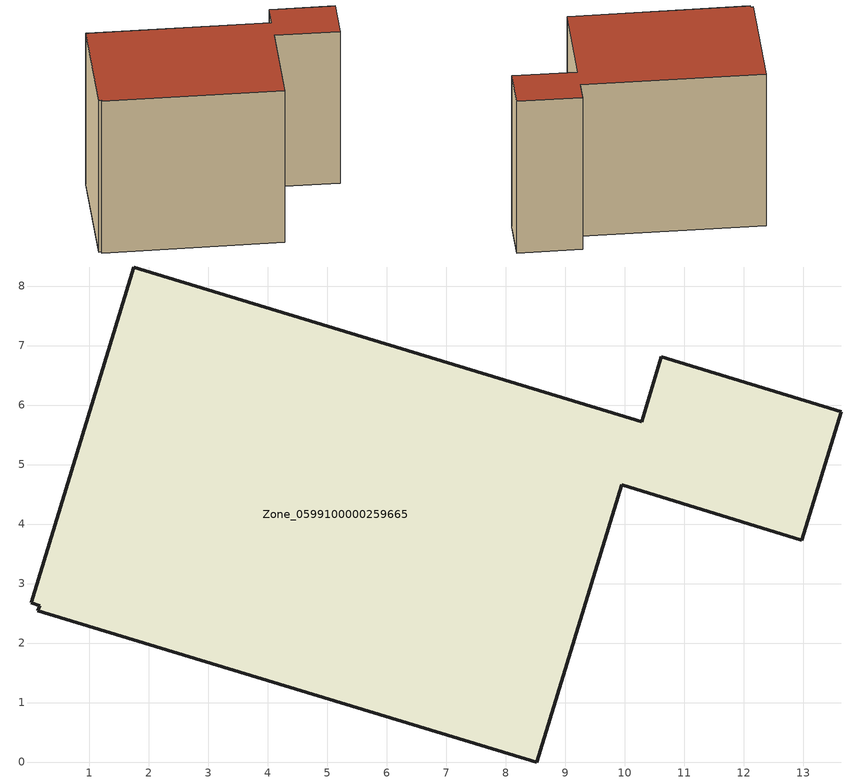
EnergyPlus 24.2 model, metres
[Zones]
Zone_0599100000259665
 floor ground (C_G): 10.62,6.81 13.64,5.89 12.98,3.73 9.95,4.66 8.52,0 0.14,2.54 0.17,2.63 0.03,2.67 1.75,8.32 10.29,5.72 z0
 wall outside (C_F): 13.64,5.89 10.62,6.81 10.29,5.72 1.75,8.32 0.03,2.67 0.17,2.63 0.14,2.54 8.52,0 9.95,4.66 12.98,3.73 13.64,5.89 z0:8.61
 roof outside (C_R): 0.17,2.63 0.14,2.54 8.52,0 9.95,4.66 12.98,3.73 13.64,5.89 10.62,6.81 10.29,5.72 1.75,8.32 0.03,2.67 z8.61
[BUILDING]
Pand.0599100000259665: North Axis=0; Terrain=City; Loads Convergence Tolerance Value=0.04; Temperature Convergence Tolerance Value=0.4; Solar Distribution=FullExterior; Maximum Number of Warmup Days=25; Minimum Number of Warmup Days=1
[Site:Location]
Rotterdam.The.Hague.AP_ZH_NLD Design_Conditions: Latitude=51.96; Longitude=4.45; Time Zone=1; Elevation=-4.5
[SITE:GROUNDTEMPERATURE:BUILDINGSURFACE]
18, 18, 18, 18, 18, 18, 18, 18, 18, 18, 18, 18
[MATERIAL] Thermal Absorptance=0.9; Solar Absorptance=0.7; Visible Absorptance=0.7
Name | Roughness | Thickness | Conductivity | Density | Specific Heat
G.TI.1975-1991 | MediumSmooth | 0.15 | 0.288461 | 540 | 1210
F.TI.1975-1991 | Rough | 0.3 | 0.230769 | 1920 | 840
R.TI.1975-1991 | MediumRough | 0.2 | 0.153846 | 1500 | 1000
[CONSTRUCTION]
C_G: G.TI.1975-1991
C_F: F.TI.1975-1991
C_R: R.TI.1975-1991
[ZONE]
Zone_0599100000259665: Type=1; Multiplier=1; Ceiling Height=Autocalculate; Volume=Autocalculate; Floor Area=autocalculate; Part of Total Floor Area=Yes
[ZONEINFILTRATION:DESIGNFLOWRATE]
Infil_Zone_0599100000259665: Zone or ZoneList or Space or SpaceList=Zone_0599100000259665; Schedule=AlwaysOn; Design Flow Rate Calculation Method=Flow/Area; Flow Rate per Floor Area=0.003; Constant Term Coefficient=1; Temperature Term Coefficient=0; Velocity Term Coefficient=0; Velocity Squared Term Coefficient=0
[HVACTEMPLATE:ZONE:IDEALLOADSAIRSYSTEM]
Zone_0599100000259665: Maximum Heating Supply Air Temperature=50; Minimum Cooling Supply Air Temperature=13; Maximum Heating Supply Air Humidity Ratio=0.0156; Minimum Cooling Supply Air Humidity Ratio=0.0077; Heating Limit=NoLimit; Cooling Limit=NoLimit; Dehumidification Control Type=ConstantSensibleHeatRatio; Cooling Sensible Heat Ratio=0.7; Dehumidification Setpoint=60; Humidification Control Type=None; Humidification Setpoint=30; Outdoor Air Method=None; Outdoor Air Flow Rate per Person=0.00944; Outdoor Air Flow Rate per Zone Floor Area=0; Outdoor Air Flow Rate per Zone=0; Demand Controlled Ventilation Type=None; Outdoor Air Economizer Type=NoEconomizer; Heat Recovery Type=None; Sensible Heat Recovery Effectiveness=0.7; Latent Heat Recovery Effectiveness=0.65
[ZONECONTROL:THERMOSTAT]
ThermostatControl_Zone_0599100000259665: Zone or ZoneList=Zone_0599100000259665; Control Type Schedule=DualSetpointControlType; Control 1=Thermostat_Zone_0599100000259665; Temperature Difference Between Cutout And Setpoint=0
[THERMOSTATSETPOINT:DUALSETPOINT]
Thermostat_Zone_0599100000259665: Heating Setpoint Temperature Schedule=HeatingSetpoint_Zone_0599100000259665; Cooling Setpoint Temperature Schedule=CoolingSetpoint_Zone_0599100000259665
[SCHEDULE:COMPACT]
HeatingSetpoint_Zone_0599100000259665: Through: 12/31, For: AllDays, Until: 24:00, 21
CoolingSetpoint_Zone_0599100000259665: Through: 12/31, For: AllDays, Until: 24:00, 24
DualSetpointControlType: Through: 12/31, For: AllDays, Until: 24:00, 4
AlwaysOn: Through: 12/31, For: AllDays, Until: 24:00, 1
